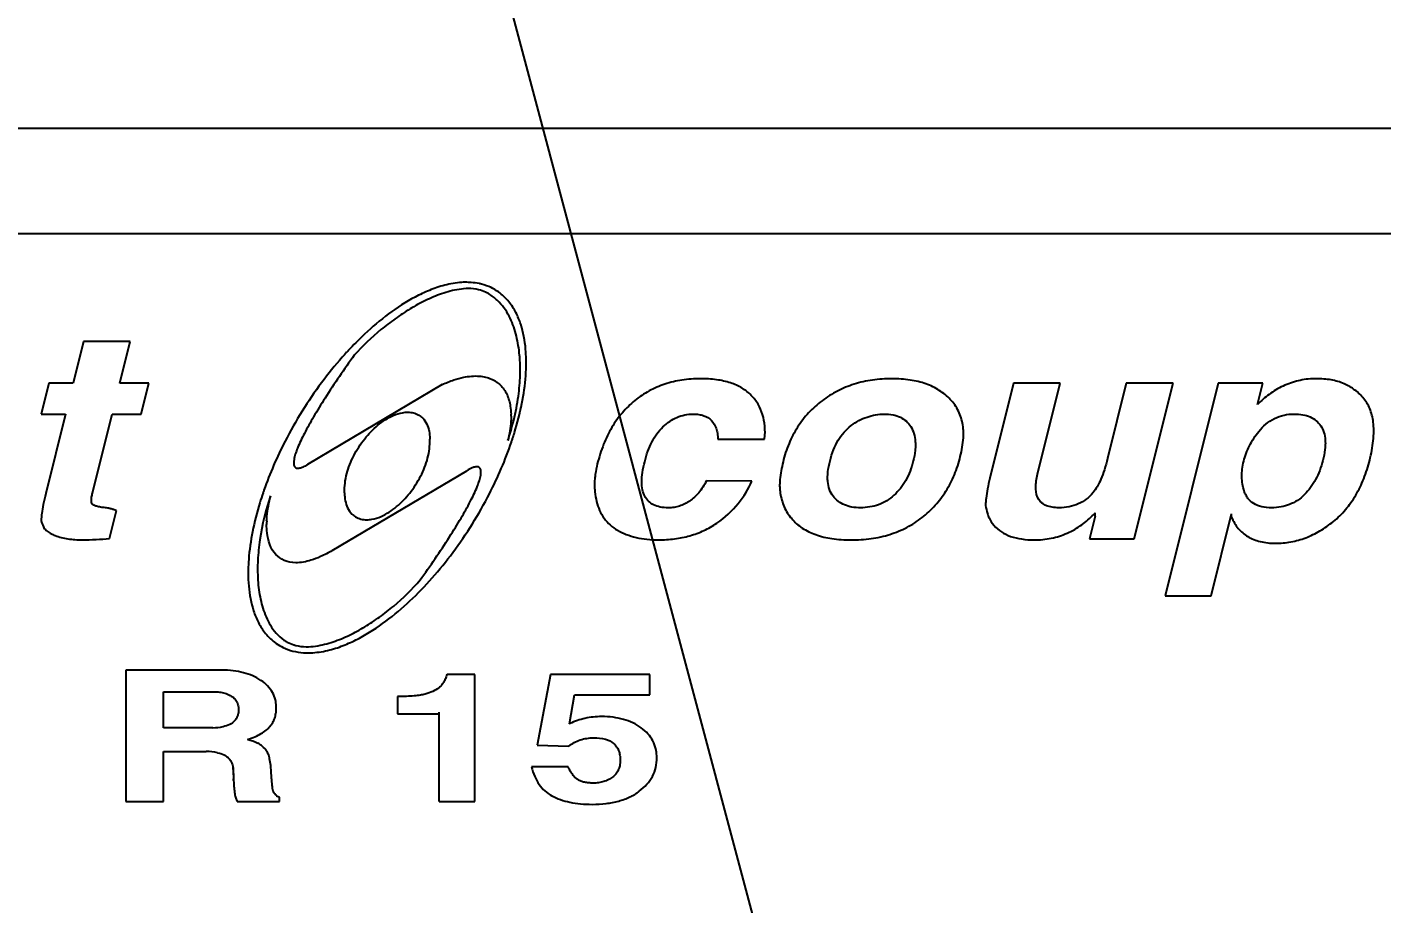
# Model space of a CAD drawing. Extents: x 230 to 4050, y 0 to 2754.
# Drawn here: x 735.4 to 837.5, y 2334.8 to 2400.8 of the extents above; entities that cross this region are included whole.
import ezdxf

# ---------------------------------------------------------------- set-up
doc = ezdxf.new("R2010")
doc.units = 0
doc.header["$PDMODE"] = 3
doc.layers.get('0').update_dxf_attribs({"linetype": 'CONTINUOUS'})
doc.layers.get('DEFPOINTS').update_dxf_attribs({"linetype": 'CONTINUOUS'})
doc.layers.add('SUNPOU', color=7, linetype='CONTINUOUS')
doc.styles.get("Standard").update_dxf_attribs({"font": 'SIMPLEX.shx', "bigfont": 'extfont.shx'})
doc.dimstyles.get("Standard").update_dxf_attribs({"dimscale": 10, "dimtxt": 2, "dimasz": 3, "dimexe": 1, "dimexo": 1, "dimgap": 0.6, "dimtad": 3, "dimdec": 0, "dimzin": 0, "dimdsep": 46, "dimtxsty": 'STANDARD', "dimblk1": 'OPEN', "dimblk2": 'OPEN', "dimsah": 1, "dimcen": 1.5, "dimadec": 0, "dimazin": 0, "dimtfac": 1, "dimtdec": 0, "dimtmove": 0, "dimatfit": 0, "dimldrblk": 'DOTSMALL', "dimfxl": 1, "dimtvp": 1, "dimtolj": 1, "dimtzin": 0, "dimarcsym": 0})

# ---------------------------------------------------------------- blocks, each defined once
blk = doc.blocks.new('_OPEN')
at = {"color": 0, "linetype": 'ByBlock'}
for p, q in [((-1, 0.1667), (0, 0)), ((0, 0), (-1, -0.1667)), ((0, 0), (-1, 0))]:
    blk.add_line(p, q, dxfattribs=at)
blk = doc.blocks.new('*D4')
at = {"layer": 'DEFPOINTS', "color": 0}
for p in [(801.72, 2491.51), (1088.83, 2491.51), (822.38, 1865.24)]:
    blk.add_point(p, dxfattribs=at)
at = {"layer": 'SUNPOU', "color": 0, "lineweight": -2}
for p, q in [((811.72, 2491.51), (1098.83, 2491.51)), ((1088.83, 1895.24), (1088.83, 2461.51)), ((832.38, 1865.24), (1098.83, 1865.24))]:
    blk.add_line(p, q, dxfattribs=at)
at = {"layer": 'SUNPOU', "color": 0, "lineweight": -2, "xscale": 30, "yscale": 30, "zscale": 30}
for p, rotation in [((1088.83, 2491.51), 90), ((1088.83, 1865.24), 270)]:
    blk.add_blockref('_OPEN', p, dxfattribs=dict(at, rotation=rotation))
at = {"layer": 'SUNPOU', "color": 0, "insert": (1072.83, 2178.38), "char_height": 20, "attachment_point": 5, "rotation": 90}
blk.add_mtext('\\A1;625\\P', dxfattribs=at)
blk = doc.blocks.new('_DotSmall')
at = {"color": 0, "linetype": 'ByBlock', "const_width": 0.5}
blk.add_lwpolyline([(-0.0625, 0, 1), (0.0625, 0, 1)], format="xyb", close=True, dxfattribs=at)
blk = doc.blocks.new('*D14')
at = {"layer": 'DEFPOINTS', "color": 0}
for p in [(872.8, 2491.51), (762.81, 1845.58), (1138.83, 1845.58)]:
    blk.add_point(p, dxfattribs=at)
at = {"layer": 'SUNPOU', "color": 0, "lineweight": -2}
for p, q in [((882.8, 2491.51), (1148.83, 2491.51)), ((1138.83, 2461.51), (1138.83, 1875.58)), ((772.81, 1845.58), (1148.83, 1845.58))]:
    blk.add_line(p, q, dxfattribs=at)
at = {"layer": 'SUNPOU', "color": 0, "lineweight": -2, "xscale": 30, "yscale": 30, "zscale": 30}
for p, rotation in [((1138.83, 2491.51), 90), ((1138.83, 1845.58), 270)]:
    blk.add_blockref('_OPEN', p, dxfattribs=dict(at, rotation=rotation))
at = {"layer": 'SUNPOU', "color": 0, "insert": (1122.83, 2168.55), "char_height": 20, "attachment_point": 5, "rotation": 90}
blk.add_mtext('\\A1;650', dxfattribs=at)

msp = doc.modelspace()

# ---------------------------------------------------------------- linework, layer by layer
at = {"color": 2, "linetype": 'Continuous'}
for p, q in [((919.89, 2393.19), (605.73, 2393.19)), ((621.5, 2385.28), (904.12, 2385.28)), ((742.82, 2352.4), (742.82, 2342.5)), ((750.06, 2352.4), (742.82, 2352.4)), ((769.14, 2352.07), (767.04, 2352.07)), ((769.14, 2342.5), (769.14, 2352.07)), ((774.83, 2352.07), (773.83, 2346.74)), ((782.32, 2352.07), (774.83, 2352.07)), ((782.32, 2350.53), (782.32, 2352.07)), ((745.67, 2348.05), (745.67, 2350.77)), ((745.67, 2350.77), (749.6, 2350.77)), ((763.31, 2350.42), (763.31, 2349.1)), ((776.27, 2348.36), (776.65, 2350.53)), ((776.65, 2350.53), (782.32, 2350.53)), ((763.31, 2349.1), (766.45, 2349.1)), ((766.45, 2342.5), (766.45, 2349.24)), ((749.39, 2348.05), (745.67, 2348.05)), ((745.67, 2342.5), (745.67, 2346.28)), ((745.67, 2346.28), (748.88, 2346.28)), ((773.83, 2346.74), (776.22, 2346.67)), ((750.91, 2345.06), (750.95, 2344.22)), ((750.91, 2344.92), (750.91, 2345.06)), ((750.91, 2344.92), (750.95, 2344.08)), ((776.16, 2345.11), (773.41, 2345.11)), ((750.95, 2344.08), (750.95, 2344.22)), ((742.82, 2342.5), (745.67, 2342.5)), ((751.22, 2342.5), (754.42, 2342.5)), ((754.42, 2342.5), (754.42, 2342.83)), ((766.45, 2342.5), (769.14, 2342.5))]:
    msp.add_line(p, q, dxfattribs=at)
at = {"color": 2}
for p, q in [((739.64, 2377.15), (738.86, 2374.01)), ((743.16, 2377.15), (739.64, 2377.15)), ((742.38, 2374.01), (743.16, 2377.15)), ((737.02, 2374.01), (736.44, 2371.68)), ((738.86, 2374.01), (737.02, 2374.01)), ((744.57, 2374.01), (742.38, 2374.01)), ((743.99, 2371.68), (744.57, 2374.01)), ((766.67, 2373.91), (756.53, 2367.89)), ((809.75, 2374.01), (807.97, 2366.87)), ((813.27, 2374.01), (809.75, 2374.01)), ((811.56, 2367.15), (813.27, 2374.01)), ((818.24, 2374.01), (816.83, 2368.33)), ((821.77, 2374.01), (818.24, 2374.01)), ((818.85, 2362.3), (821.77, 2374.01)), ((825.17, 2374.01), (821.17, 2358)), ((828.53, 2374.01), (825.17, 2374.01)), ((828.13, 2372.41), (828.53, 2374.01)), ((736.44, 2371.68), (738.28, 2371.68)), ((738.28, 2371.68), (736.79, 2365.7)), ((740.31, 2365.72), (741.8, 2371.68)), ((741.8, 2371.68), (743.99, 2371.68)), ((787.46, 2369.8), (790.98, 2369.8)), ((790.98, 2369.8), (791.01, 2370.34)), ((758.39, 2361.41), (768.53, 2367.42)), ((790.02, 2366.64), (786.6, 2366.65)), ((741.59, 2362.31), (742.12, 2364.42)), ((815.9, 2364), (815.47, 2362.3)), ((815.9, 2364), (815.9, 2364.24)), ((824.64, 2358), (826.18, 2364.18)), ((826.18, 2363.93), (826.18, 2364.18)), ((815.47, 2362.3), (818.85, 2362.3)), ((821.17, 2358), (824.64, 2358))]:
    msp.add_line(p, q, dxfattribs=at)
for centre, radius, start, end in [((768.57, 2377.31), 4.29, 77.6928, 78.1466), ((768.59, 2377.4), 4.21, 75.5734, 77.6986), ((778.95, 2358.48), 26.43, 136.5537, 136.9327), ((779.23, 2358.21), 26.81, 136.9332, 137.4835), ((760.94, 2375.58), 12.07, 0.6184, 1.144), ((760.68, 2375.58), 12.33, 359.9998, 0.6181), ((833.64, 2366.98), 7.74, 134.2768, 135.4481), ((766.43, 2371.52), 5.44, 359.9994, 1.5685), ((753.81, 2375.72), 18.8, 342.0541, 346.1515), ((785.63, 2370.34), 5.38, 359.9943, 2.5997), ((831.29, 2370.41), 5.61, 0.001, 4.3148), ((753.22, 2375.91), 19.43, 341.3801, 342.0729), ((747.42, 2377.89), 25.85, 341.2111, 341.3393), ((747.6, 2377.83), 25.66, 341.3388, 341.8622), ((800.69, 2370.07), 5.29, 359.9409, 2.5884), ((782.71, 2366.36), 4.56, 173.8782, 184.1844), ((777.81, 2357.36), 26.03, 160.7093, 161.2106), ((812.32, 2364.76), 4.68, 175.701, 176.5884), ((739.31, 2363.69), 2.86, 178.0111, 180.4291), ((759.66, 2363.36), 6.22, 177.7033, 179.9502), ((810.69, 2369.08), 7.11, 315.8464, 317.1335), ((739.2, 2390.85), 28.64, 270.7252, 274.7958), ((764.8, 2359.74), 12.75, 178.8961, 179.9969), ((756.33, 2356.97), 2.79, 241.5284, 252.7388), ((756.33, 2356.95), 2.77, 252.7371, 255.565)]:
    msp.add_arc(centre, radius, start, end, dxfattribs=at)
at = {"color": 2, "linetype": 'Continuous'}
for centre, radius, start, end in [((751.73, 2349.57), 2.44, 359.3143, 2.5755), ((749.34, 2351.76), 3.7, 270.6668, 282.7107), ((778.8, 2343.03), 5.89, 114.9215, 115.4176), ((750.27, 2341.18), 6.23, 66.309, 73.8914), ((748.77, 2341.66), 4.62, 77.8211, 88.6303), ((780.1, 2345.84), 2.76, 359.403, 2.2908), ((754.64, 2343.56), 0.765, 234.3575, 252.8352)]:
    msp.add_arc(centre, radius, start, end, dxfattribs=at)
at = {"color": 2}
for points, knots in [([(768.65, 2381.61), (768.48, 2381.62), (767.88, 2381.61), (766.88, 2381.43), (765.71, 2381.03), (764.27, 2380.35), (762.6, 2379.27), (761.02, 2377.92), (760.11, 2377.01), (759.76, 2376.65)], [0, 0, 0, 0, 0.512967, 1.80622, 3.027423, 4.219596, 6.579656, 8.955342, 10.445142, 10.445142, 10.445142, 10.445142]), ([(769.42, 2381.05), (769.17, 2381.12), (768.67, 2381.16), (767.73, 2381.08), (766.63, 2380.78), (765.4, 2380.26), (764.24, 2379.62), (763.12, 2378.88), (761.67, 2377.77), (760.67, 2376.81), (760.05, 2376.12)], [0, 0, 0, 0, 0.78194, 1.4904, 2.839441, 4.16387, 5.488052, 6.822328, 8.173635, 10.955804, 10.955804, 10.955804, 10.955804]), ([(769.46, 2381.52), (769.26, 2381.56), (768.99, 2381.59), (768.72, 2381.61), (768.65, 2381.61)], [0, 0, 0, 0, 0.611837, 0.8080402, 0.8080402, 0.8080402, 0.8080402]), ([(772.56, 2375.03), (772.56, 2375.4), (772.52, 2376.25), (772.31, 2377.56), (771.93, 2378.71), (771.45, 2379.55), (770.98, 2380.15), (770.46, 2380.59), (769.93, 2380.89), (769.6, 2381), (769.42, 2381.05)], [0, 0, 0, 0, 1.103227, 2.555833, 3.979689, 4.699622, 5.446444, 6.262798, 6.727739, 7.279892, 7.279892, 7.279892, 7.279892]), ([(773.01, 2375.82), (773, 2376.07), (772.96, 2376.96), (772.74, 2378.16), (772.26, 2379.35), (771.71, 2380.2), (771.05, 2380.83), (770.33, 2381.25), (769.89, 2381.41), (769.64, 2381.47)], [0, 0, 0, 0, 0.754164, 2.66733, 3.619185, 4.601017, 5.682302, 6.314973, 7.08303, 7.08303, 7.08303, 7.08303]), ([(759.47, 2376.34), (759.36, 2376.21), (758.7, 2375.48), (756.98, 2373.36), (755.62, 2371.18), (754.83, 2369.64)], [0, 0, 0, 0, 0.495573, 2.970745, 8.163911, 8.163911, 8.163911, 8.163911]), ([(760.05, 2376.12), (759.29, 2375.06), (758.23, 2373.53), (757.01, 2371.55), (756.31, 2370.3), (755.85, 2369.35), (755.6, 2368.69), (755.51, 2368.31), (755.48, 2368.09), (755.48, 2368.01)], [0, 0, 0, 0, 3.92305, 5.570207, 7.007139, 8.21161, 8.713346, 9.136574, 9.375529, 9.375529, 9.375529, 9.375529]), ([(771.98, 2369.84), (772.03, 2369.99), (772.31, 2370.86), (772.71, 2372.43), (772.97, 2374.2), (773.01, 2375.24), (773.01, 2375.58)], [0, 0, 0, 0, 0.480759, 2.731239, 4.845311, 5.846499, 5.846499, 5.846499, 5.846499]), ([(766.67, 2373.91), (766.96, 2374.04), (767.49, 2374.26), (768.43, 2374.51), (769.4, 2374.61), (770.37, 2374.39), (771.11, 2373.9), (771.6, 2373.17), (771.82, 2372.39), (771.86, 2371.87), (771.87, 2371.67)], [0, 0, 0, 0, 0.951103, 1.716883, 2.90807, 3.838831, 4.659538, 5.489049, 6.429814, 7.052841, 7.052841, 7.052841, 7.052841]), ([(772.07, 2371.22), (772.22, 2371.82), (772.43, 2372.95), (772.55, 2374.23), (772.56, 2374.89), (772.56, 2375.03)], [0, 0, 0, 0, 1.864564, 3.443321, 3.848063, 3.848063, 3.848063, 3.848063]), ([(786.14, 2374.35), (785.68, 2374.35), (784.77, 2374.29), (783.46, 2373.98), (782.26, 2373.46), (781.54, 2372.98), (781.2, 2372.71)], [0, 0, 0, 0, 1.394473, 2.719497, 4.01048, 5.305224, 5.305224, 5.305224, 5.305224]), ([(789.97, 2373.1), (789.77, 2373.31), (789.28, 2373.69), (788.38, 2374.08), (787.32, 2374.31), (786.55, 2374.35), (786.14, 2374.35)], [0, 0, 0, 0, 0.879879, 1.831901, 2.90333, 4.128678, 4.128678, 4.128678, 4.128678]), ([(800.58, 2374.35), (800.09, 2374.35), (799.12, 2374.29), (797.73, 2373.98), (796.45, 2373.45), (795.67, 2372.97), (795.31, 2372.69)], [0, 0, 0, 0, 1.482573, 2.888206, 4.254522, 5.621946, 5.621946, 5.621946, 5.621946]), ([(804.98, 2372.79), (804.74, 2373.05), (804.16, 2373.52), (803.12, 2374.01), (801.91, 2374.3), (801.04, 2374.35), (800.58, 2374.35)], [0, 0, 0, 0, 1.079832, 2.202302, 3.426235, 4.79836, 4.79836, 4.79836, 4.79836]), ([(832.58, 2374.35), (832.17, 2374.36), (831.36, 2374.27), (830.18, 2373.9), (829.13, 2373.3), (828.52, 2372.79), (828.24, 2372.52)], [0, 0, 0, 0, 1.23313, 2.440488, 3.675903, 4.831403, 4.831403, 4.831403, 4.831403]), ([(836.16, 2372.84), (835.96, 2373.09), (835.5, 2373.53), (834.66, 2374.02), (833.66, 2374.3), (832.95, 2374.35), (832.58, 2374.35)], [0, 0, 0, 0, 0.945991, 1.89448, 2.901597, 4.015868, 4.015868, 4.015868, 4.015868]), ([(781.2, 2372.71), (780.86, 2372.43), (780.22, 2371.81), (779.42, 2370.69), (778.8, 2369.39), (778.5, 2368.44), (778.37, 2367.94)], [0, 0, 0, 0, 1.318018, 2.670161, 4.098726, 5.639215, 5.639215, 5.639215, 5.639215]), ([(791, 2370.58), (791, 2370.65), (790.98, 2371.01), (790.86, 2371.65), (790.52, 2372.45), (790.17, 2372.9), (789.97, 2373.1)], [0, 0, 0, 0, 0.199557, 1.090795, 1.935354, 2.781227, 2.781227, 2.781227, 2.781227]), ([(795.31, 2372.69), (794.94, 2372.42), (794.27, 2371.81), (793.42, 2370.72), (792.78, 2369.46), (792.48, 2368.56), (792.37, 2368.08)], [0, 0, 0, 0, 1.366925, 2.721956, 4.110517, 5.574206, 5.574206, 5.574206, 5.574206]), ([(805.98, 2370.31), (805.97, 2370.49), (805.91, 2371.05), (805.7, 2371.76), (805.33, 2372.38), (805.11, 2372.66), (804.98, 2372.79)], [0, 0, 0, 0, 0.562792, 1.66013, 2.190922, 2.725605, 2.725605, 2.725605, 2.725605]), ([(836.88, 2370.83), (836.88, 2370.86), (836.85, 2371.26), (836.7, 2371.97), (836.37, 2372.59), (836.16, 2372.84)], [0, 0, 0, 0, 0.105354, 1.185934, 2.165898, 2.165898, 2.165898, 2.165898]), ([(760.01, 2368.55), (760.24, 2369), (760.78, 2369.83), (761.62, 2370.71), (762.37, 2371.26), (762.99, 2371.6), (763.57, 2371.79), (764.09, 2371.85), (764.38, 2371.81), (764.52, 2371.78)], [0, 0, 0, 0, 1.514181, 2.933959, 3.628137, 4.324258, 5.046194, 5.438986, 5.892993, 5.892993, 5.892993, 5.892993]), ([(764.52, 2371.78), (764.66, 2371.74), (764.9, 2371.64), (765.26, 2371.37), (765.54, 2370.95), (765.71, 2370.4), (765.74, 2370.01), (765.74, 2369.81), (765.74, 2369.8)], [0, 0, 0, 0, 0.426962, 0.763489, 1.345852, 1.903553, 2.475326, 2.508306, 2.508306, 2.508306, 2.508306]), ([(771.87, 2371.52), (771.87, 2371.39), (771.85, 2370.78), (771.74, 2370.18), (771.63, 2369.7)], [0, 0, 0, 0, 0.372046, 1.83239, 1.83239, 1.83239, 1.83239]), ([(783.32, 2370.72), (783.47, 2370.87), (783.81, 2371.15), (784.36, 2371.46), (784.96, 2371.65), (785.38, 2371.69), (785.59, 2371.69)], [0, 0, 0, 0, 0.661829, 1.288895, 1.904831, 2.535059, 2.535059, 2.535059, 2.535059]), ([(785.59, 2371.69), (785.73, 2371.69), (786.01, 2371.67), (786.49, 2371.56), (787.02, 2371.26), (787.32, 2370.72), (787.43, 2370.23), (787.46, 2369.95), (787.46, 2369.8)], [0, 0, 0, 0, 0.430178, 0.813569, 1.49156, 2.17944, 2.573138, 3.015337, 3.015337, 3.015337, 3.015337]), ([(797.51, 2370.82), (797.69, 2370.96), (798.07, 2371.21), (798.69, 2371.48), (799.34, 2371.65), (799.78, 2371.69), (800, 2371.69)], [0, 0, 0, 0, 0.696577, 1.366125, 2.024695, 2.689471, 2.689471, 2.689471, 2.689471]), ([(800, 2371.69), (800.22, 2371.69), (800.64, 2371.66), (801.21, 2371.48), (801.68, 2371.17), (801.92, 2370.89), (802.01, 2370.74)], [0, 0, 0, 0, 0.662091, 1.244675, 1.782558, 2.319999, 2.319999, 2.319999, 2.319999]), ([(828.23, 2370.38), (828.54, 2370.78), (829.35, 2371.48), (830.4, 2371.69), (830.91, 2371.69)], [0, 0, 0, 0, 1.535405, 3.068913, 3.068913, 3.068913, 3.068913]), ([(830.91, 2371.69), (831.13, 2371.69), (831.54, 2371.66), (832.1, 2371.5), (832.57, 2371.21), (832.81, 2370.95), (832.9, 2370.8)], [0, 0, 0, 0, 0.653744, 1.228081, 1.75459, 2.273654, 2.273654, 2.273654, 2.273654]), ([(781.94, 2368.1), (782, 2368.37), (782.16, 2368.87), (782.46, 2369.58), (782.84, 2370.2), (783.15, 2370.56), (783.32, 2370.72)], [0, 0, 0, 0, 0.817635, 1.578815, 2.297249, 2.989901, 2.989901, 2.989901, 2.989901]), ([(795.91, 2368.17), (795.98, 2368.45), (796.15, 2368.98), (796.5, 2369.71), (796.95, 2370.33), (797.31, 2370.67), (797.51, 2370.82)], [0, 0, 0, 0, 0.867922, 1.6668, 2.418023, 3.147606, 3.147606, 3.147606, 3.147606]), ([(802.01, 2370.74), (802.11, 2370.58), (802.26, 2370.21), (802.34, 2369.74), (802.35, 2369.45), (802.35, 2369.37)], [0, 0, 0, 0, 0.564887, 1.176726, 1.428735, 1.428735, 1.428735, 1.428735]), ([(832.9, 2370.8), (833.01, 2370.65), (833.17, 2370.3), (833.24, 2369.84), (833.25, 2369.57), (833.25, 2369.5)], [0, 0, 0, 0, 0.545851, 1.153909, 1.367954, 1.367954, 1.367954, 1.367954]), ([(765.05, 2367.01), (765.27, 2367.44), (765.65, 2368.34), (765.75, 2369.31), (765.74, 2369.8)], [0, 0, 0, 0, 1.446914, 2.898335, 2.898335, 2.898335, 2.898335]), ([(805.73, 2368.49), (805.85, 2368.95), (805.94, 2369.48), (805.97, 2370.01), (805.98, 2370.07)], [0, 0, 0, 0, 1.417291, 1.594884, 1.594884, 1.594884, 1.594884]), ([(827.1, 2368.13), (827.2, 2368.53), (827.5, 2369.33), (827.96, 2370.05), (828.23, 2370.38)], [0, 0, 0, 0, 1.244818, 2.535063, 2.535063, 2.535063, 2.535063]), ([(833.25, 2369.5), (833.25, 2369.33), (833.22, 2368.9), (833.13, 2368.47), (833.07, 2368.2)], [0, 0, 0, 0, 0.49006, 1.310117, 1.310117, 1.310117, 1.310117]), ([(836.6, 2368.22), (836.71, 2368.7), (836.86, 2369.43), (836.9, 2370.16), (836.9, 2370.41)], [0, 0, 0, 0, 1.476748, 2.206099, 2.206099, 2.206099, 2.206099]), ([(759.31, 2365.76), (759.31, 2366.24), (759.41, 2367.22), (759.79, 2368.12), (760.01, 2368.55)], [0, 0, 0, 0, 1.45188, 2.898794, 2.898794, 2.898794, 2.898794]), ([(802.35, 2369.37), (802.35, 2369.22), (802.33, 2368.82), (802.25, 2368.41), (802.19, 2368.16)], [0, 0, 0, 0, 0.436773, 1.223061, 1.223061, 1.223061, 1.223061]), ([(802.85, 2363.9), (803.21, 2364.17), (803.87, 2364.79), (804.69, 2365.88), (805.33, 2367.12), (805.62, 2368.02), (805.73, 2368.49)], [0, 0, 0, 0, 1.353575, 2.697291, 4.073438, 5.52192, 5.52192, 5.52192, 5.52192]), ([(755.48, 2368.01), (755.48, 2367.98), (755.48, 2367.86), (755.54, 2367.7), (755.71, 2367.61), (755.9, 2367.61), (756.1, 2367.67), (756.24, 2367.73), (756.3, 2367.76)], [0, 0, 0, 0, 0.096695, 0.347886, 0.474048, 0.645126, 0.911392, 1.10225, 1.10225, 1.10225, 1.10225]), ([(769.6, 2367.31), (769.6, 2367.35), (769.59, 2367.46), (769.54, 2367.63), (769.36, 2367.72), (769.17, 2367.71), (768.88, 2367.62), (768.66, 2367.5), (768.53, 2367.42)], [0, 0, 0, 0, 0.104346, 0.353743, 0.481337, 0.656028, 0.92733, 1.391939, 1.391939, 1.391939, 1.391939]), ([(778.37, 2367.94), (778.31, 2367.68), (778.24, 2367.31), (778.19, 2366.94), (778.18, 2366.84)], [0, 0, 0, 0, 0.821189, 1.114261, 1.114261, 1.114261, 1.114261]), ([(781.72, 2366.6), (781.72, 2366.83), (781.77, 2367.34), (781.87, 2367.84), (781.94, 2368.1)], [0, 0, 0, 0, 0.695436, 1.526466, 1.526466, 1.526466, 1.526466]), ([(795.73, 2366.89), (795.73, 2367.04), (795.76, 2367.47), (795.84, 2367.89), (795.91, 2368.17)], [0, 0, 0, 0, 0.441002, 1.294308, 1.294308, 1.294308, 1.294308]), ([(802.19, 2368.16), (802.12, 2367.89), (801.97, 2367.39), (801.64, 2366.69), (801.23, 2366.08), (800.91, 2365.73), (800.73, 2365.57)], [0, 0, 0, 0, 0.817649, 1.581336, 2.307786, 3.016069, 3.016069, 3.016069, 3.016069]), ([(816.83, 2368.33), (816.76, 2368.05), (816.62, 2367.53), (816.36, 2366.82), (816.08, 2366.24), (815.86, 2365.91), (815.75, 2365.78)], [0, 0, 0, 0, 0.871995, 1.623502, 2.261661, 2.797507, 2.797507, 2.797507, 2.797507]), ([(826.96, 2367.02), (826.96, 2367.19), (826.98, 2367.56), (827.05, 2367.93), (827.1, 2368.13)], [0, 0, 0, 0, 0.511887, 1.120633, 1.120633, 1.120633, 1.120633]), ([(833.07, 2368.2), (833, 2367.94), (832.85, 2367.45), (832.54, 2366.76), (832.15, 2366.15), (831.84, 2365.79), (831.68, 2365.62)], [0, 0, 0, 0, 0.797779, 1.550067, 2.269039, 2.967771, 2.967771, 2.967771, 2.967771]), ([(833.86, 2363.6), (834.2, 2363.87), (834.81, 2364.48), (835.58, 2365.57), (836.19, 2366.83), (836.48, 2367.74), (836.6, 2368.22)], [0, 0, 0, 0, 1.282282, 2.594438, 3.975902, 5.461332, 5.461332, 5.461332, 5.461332]), ([(760.53, 2363.78), (760.68, 2363.74), (760.97, 2363.71), (761.49, 2363.77), (762.07, 2363.95), (762.69, 2364.29), (763.44, 2364.85), (764.28, 2365.73), (764.82, 2366.56), (765.05, 2367.01)], [0, 0, 0, 0, 0.454006, 0.846799, 1.568735, 2.264856, 2.959034, 4.378812, 5.892993, 5.892993, 5.892993, 5.892993]), ([(765.01, 2359.19), (765.77, 2360.25), (766.83, 2361.79), (768.07, 2363.78), (768.77, 2365.03), (769.23, 2365.98), (769.48, 2366.65), (769.57, 2367.02), (769.6, 2367.23), (769.6, 2367.31)], [0, 0, 0, 0, 3.933142, 5.587857, 7.031169, 8.23922, 8.741185, 9.163343, 9.392459, 9.392459, 9.392459, 9.392459]), ([(783.72, 2364.63), (783.52, 2364.63), (783.14, 2364.66), (782.62, 2364.82), (782.21, 2365.1), (781.92, 2365.5), (781.75, 2366.01), (781.72, 2366.39), (781.72, 2366.59), (781.72, 2366.6)], [0, 0, 0, 0, 0.611958, 1.136293, 1.609314, 2.079282, 2.59523, 3.194948, 3.207476, 3.207476, 3.207476, 3.207476]), ([(786.6, 2366.65), (786.43, 2366.33), (786.07, 2365.77), (785.38, 2365.11), (784.71, 2364.78), (784.15, 2364.65), (783.87, 2364.63), (783.72, 2364.63)], [0, 0, 0, 0, 1.063152, 1.986267, 2.83647, 3.261356, 3.699268, 3.699268, 3.699268, 3.699268]), ([(787.38, 2363.47), (787.98, 2363.88), (789.03, 2364.83), (789.75, 2366.04), (790.02, 2366.64)], [0, 0, 0, 0, 2.200362, 4.164688, 4.164688, 4.164688, 4.164688]), ([(792.14, 2366.75), (792.14, 2366.73), (792.12, 2366.56), (792.11, 2366.38), (792.11, 2366.22)], [0, 0, 0, 0, 0.0424682, 0.5247537, 0.5247537, 0.5247537, 0.5247537]), ([(796.14, 2365.5), (796.03, 2365.65), (795.84, 2366.01), (795.74, 2366.49), (795.73, 2366.8), (795.73, 2366.89)], [0, 0, 0, 0, 0.565721, 1.187921, 1.470904, 1.470904, 1.470904, 1.470904]), ([(807.97, 2366.87), (807.9, 2366.6), (807.78, 2366.1), (807.69, 2365.51), (807.65, 2365.19), (807.65, 2365.11)], [0, 0, 0, 0, 0.84094, 1.54777, 1.796381, 1.796381, 1.796381, 1.796381]), ([(827.13, 2365.89), (827.08, 2366.06), (826.99, 2366.41), (826.96, 2366.8), (826.96, 2367), (826.96, 2367.02)], [0, 0, 0, 0, 0.534678, 1.081204, 1.14112, 1.14112, 1.14112, 1.14112]), ([(736.79, 2365.7), (736.72, 2365.42), (736.6, 2364.93), (736.49, 2364.29), (736.46, 2363.93), (736.45, 2363.79)], [0, 0, 0, 0, 0.846012, 1.535525, 1.938727, 1.938727, 1.938727, 1.938727]), ([(740.23, 2365.19), (740.23, 2365.2), (740.23, 2365.28), (740.25, 2365.46), (740.29, 2365.63), (740.31, 2365.72)], [0, 0, 0, 0, 0.0200919, 0.2480856, 0.536199, 0.536199, 0.536199, 0.536199]), ([(753.17, 2365.75), (753.08, 2365.5), (752.77, 2364.55), (752.35, 2362.88), (752.1, 2361.19), (752.06, 2360.23), (752.05, 2359.98)], [0, 0, 0, 0, 0.772984, 3.023464, 5.137536, 5.893809, 5.893809, 5.893809, 5.893809]), ([(753.74, 2365.53), (753.37, 2364.46), (752.97, 2362.84), (752.78, 2360.96), (752.76, 2360.21), (752.76, 2359.99)], [0, 0, 0, 0, 3.39943, 4.965156, 5.6488, 5.6488, 5.6488, 5.6488]), ([(753.44, 2363.61), (753.45, 2363.73), (753.49, 2364.38), (753.61, 2365.02), (753.74, 2365.53)], [0, 0, 0, 0, 0.366133, 1.947827, 1.947827, 1.947827, 1.947827]), ([(755.42, 2353.84), (755.68, 2353.77), (756.18, 2353.7), (757.11, 2353.7), (758.18, 2353.88), (759.35, 2354.28), (760.79, 2354.96), (762.46, 2356.05), (764.28, 2357.59), (765.96, 2359.34), (768.08, 2361.95), (769.44, 2364.14), (770.23, 2365.68)], [0, 0, 0, 0, 0.80125, 1.510094, 2.803347, 4.02455, 5.216723, 7.576783, 9.952469, 12.369537, 14.844709, 20.037876, 20.037876, 20.037876, 20.037876]), ([(759.31, 2365.76), (759.31, 2365.75), (759.32, 2365.55), (759.35, 2365.16), (759.52, 2364.61), (759.8, 2364.19), (760.16, 2363.91), (760.4, 2363.82), (760.53, 2363.78)], [0, 0, 0, 0, 0.032519, 0.604291, 1.161993, 1.744355, 2.080883, 2.507845, 2.507845, 2.507845, 2.507845]), ([(778.17, 2366.03), (778.17, 2365.96), (778.2, 2365.65), (778.26, 2365.34), (778.32, 2365.1)], [0, 0, 0, 0, 0.1901737, 0.9349849, 0.9349849, 0.9349849, 0.9349849]), ([(792.12, 2366.23), (792.13, 2366.06), (792.17, 2365.54), (792.41, 2364.68), (792.79, 2364.07), (793.02, 2363.81)], [0, 0, 0, 0, 0.493126, 1.581319, 2.627977, 2.627977, 2.627977, 2.627977]), ([(798.21, 2364.63), (797.99, 2364.63), (797.58, 2364.66), (797.01, 2364.82), (796.52, 2365.1), (796.25, 2365.36), (796.14, 2365.5)], [0, 0, 0, 0, 0.644623, 1.226364, 1.77245, 2.317523, 2.317523, 2.317523, 2.317523]), ([(800.73, 2365.57), (800.56, 2365.41), (800.2, 2365.14), (799.58, 2364.84), (798.91, 2364.67), (798.44, 2364.63), (798.21, 2364.63)], [0, 0, 0, 0, 0.688397, 1.359461, 2.039752, 2.753898, 2.753898, 2.753898, 2.753898]), ([(813.17, 2364.63), (813, 2364.63), (812.68, 2364.65), (812.24, 2364.76), (811.88, 2364.96), (811.53, 2365.36), (811.43, 2365.81), (811.42, 2366.12), (811.42, 2366.16)], [0, 0, 0, 0, 0.519475, 0.962528, 1.35216, 1.72128, 2.538086, 2.654094, 2.654094, 2.654094, 2.654094]), ([(815.75, 2365.78), (815.59, 2365.59), (815.25, 2365.26), (814.63, 2364.89), (813.92, 2364.67), (813.43, 2364.63), (813.17, 2364.63)], [0, 0, 0, 0, 0.724236, 1.425794, 2.142416, 2.909533, 2.909533, 2.909533, 2.909533]), ([(829.2, 2364.63), (828.95, 2364.63), (828.48, 2364.67), (827.85, 2364.9), (827.46, 2365.25), (827.25, 2365.6), (827.17, 2365.79), (827.13, 2365.89)], [0, 0, 0, 0, 0.749315, 1.38613, 1.976283, 2.280728, 2.6037, 2.6037, 2.6037, 2.6037]), ([(831.68, 2365.62), (831.52, 2365.46), (831.17, 2365.17), (830.56, 2364.85), (829.9, 2364.67), (829.44, 2364.63), (829.2, 2364.63)], [0, 0, 0, 0, 0.683123, 1.349317, 2.026117, 2.738913, 2.738913, 2.738913, 2.738913]), ([(740.3, 2364.91), (740.27, 2364.95), (740.24, 2365.04), (740.23, 2365.14), (740.23, 2365.19)], [0, 0, 0, 0, 0.1326898, 0.2871541, 0.2871541, 0.2871541, 0.2871541]), ([(741.3, 2364.63), (741.17, 2364.64), (740.94, 2364.67), (740.64, 2364.73), (740.43, 2364.8), (740.33, 2364.88), (740.3, 2364.91)], [0, 0, 0, 0, 0.390193, 0.692785, 0.911783, 1.057624, 1.057624, 1.057624, 1.057624]), ([(741.58, 2364.58), (741.54, 2364.59), (741.45, 2364.61), (741.35, 2364.62), (741.3, 2364.63)], [0, 0, 0, 0, 0.1187948, 0.2901922, 0.2901922, 0.2901922, 0.2901922]), ([(742.12, 2364.42), (742.05, 2364.44), (741.9, 2364.5), (741.72, 2364.55), (741.61, 2364.57), (741.58, 2364.58)], [0, 0, 0, 0, 0.2264016, 0.4721254, 0.5609315, 0.5609315, 0.5609315, 0.5609315]), ([(778.32, 2365.1), (778.37, 2364.87), (778.52, 2364.43), (778.87, 2363.83), (779.33, 2363.32), (779.7, 2363.05), (779.9, 2362.94)], [0, 0, 0, 0, 0.712924, 1.392327, 2.063986, 2.754811, 2.754811, 2.754811, 2.754811]), ([(807.64, 2364.79), (807.68, 2364.59), (807.73, 2364.27), (807.94, 2363.77), (808.12, 2363.47), (808.27, 2363.31)], [0, 0, 0, 0, 0.606922, 0.965467, 1.633557, 1.633557, 1.633557, 1.633557]), ([(736.45, 2363.67), (736.49, 2363.51), (736.56, 2363.23), (736.82, 2362.91), (737.13, 2362.69), (737.38, 2362.58), (737.51, 2362.53)], [0, 0, 0, 0, 0.501038, 0.838649, 1.21042, 1.63625, 1.63625, 1.63625, 1.63625]), ([(758.39, 2361.41), (758.11, 2361.24), (757.58, 2360.96), (756.67, 2360.61), (755.73, 2360.43), (754.78, 2360.59), (753.81, 2361.27), (753.48, 2362.37), (753.44, 2363.16), (753.44, 2363.36)], [0, 0, 0, 0, 0.986068, 1.761701, 2.92957, 3.811076, 4.589496, 6.362801, 6.975246, 6.975246, 6.975246, 6.975246]), ([(782.98, 2362.21), (783.39, 2362.21), (784.18, 2362.26), (785.34, 2362.49), (786.41, 2362.89), (787.07, 2363.26), (787.38, 2363.47)], [0, 0, 0, 0, 1.220234, 2.383545, 3.513667, 4.637527, 4.637527, 4.637527, 4.637527]), ([(793.02, 2363.81), (793.25, 2363.54), (793.81, 2363.05), (794.86, 2362.55), (796.1, 2362.26), (797, 2362.21), (797.48, 2362.21)], [0, 0, 0, 0, 1.060028, 2.186746, 3.443885, 4.877139, 4.877139, 4.877139, 4.877139]), ([(797.48, 2362.21), (797.99, 2362.21), (798.99, 2362.27), (800.42, 2362.58), (801.72, 2363.12), (802.5, 2363.61), (802.85, 2363.9)], [0, 0, 0, 0, 1.544662, 2.988178, 4.369624, 5.734229, 5.734229, 5.734229, 5.734229]), ([(808.27, 2363.31), (808.43, 2363.12), (808.82, 2362.79), (809.54, 2362.44), (810.38, 2362.25), (810.98, 2362.21), (811.3, 2362.21)], [0, 0, 0, 0, 0.738685, 1.511458, 2.360404, 3.315557, 3.315557, 3.315557, 3.315557]), ([(811.3, 2362.21), (811.73, 2362.21), (812.59, 2362.29), (813.81, 2362.68), (814.89, 2363.3), (815.51, 2363.85), (815.79, 2364.13)], [0, 0, 0, 0, 1.298639, 2.555359, 3.827646, 5.012714, 5.012714, 5.012714, 5.012714]), ([(826.18, 2363.93), (826.24, 2363.78), (826.39, 2363.47), (826.76, 2362.94), (827.39, 2362.4), (828.38, 2362.03), (829.1, 2361.96), (829.48, 2361.96)], [0, 0, 0, 0, 0.515543, 1.004666, 1.952342, 2.954762, 4.103805, 4.103805, 4.103805, 4.103805]), ([(829.48, 2361.96), (829.87, 2361.96), (830.66, 2362.03), (831.79, 2362.34), (832.88, 2362.87), (833.54, 2363.34), (833.86, 2363.6)], [0, 0, 0, 0, 1.178088, 2.339611, 3.524611, 4.770744, 4.770744, 4.770744, 4.770744]), ([(737.51, 2362.53), (737.66, 2362.48), (737.97, 2362.38), (738.47, 2362.28), (739, 2362.22), (739.37, 2362.21), (739.56, 2362.21)], [0, 0, 0, 0, 0.474547, 0.978523, 1.515385, 2.087909, 2.087909, 2.087909, 2.087909]), ([(779.9, 2362.94), (780.11, 2362.82), (780.56, 2362.6), (781.3, 2362.37), (782.12, 2362.24), (782.69, 2362.21), (782.98, 2362.21)], [0, 0, 0, 0, 0.725412, 1.492721, 2.314855, 3.202496, 3.202496, 3.202496, 3.202496]), ([(752.05, 2359.74), (752.05, 2359.4), (752.09, 2358.43), (752.32, 2357.15), (752.8, 2355.96), (753.35, 2355.11), (754.01, 2354.48), (754.73, 2354.06), (755.17, 2353.9), (755.42, 2353.84)], [0, 0, 0, 0, 0.997747, 2.910913, 3.862768, 4.8446, 5.925885, 6.558556, 7.326613, 7.326613, 7.326613, 7.326613]), ([(752.76, 2359.99), (752.76, 2359.71), (752.78, 2358.96), (752.94, 2357.75), (753.28, 2356.61), (753.71, 2355.77), (754.14, 2355.16), (754.6, 2354.75), (754.91, 2354.56), (755, 2354.51)], [0, 0, 0, 0, 0.812465, 2.251149, 3.654519, 4.35934, 5.085924, 5.875356, 6.180275, 6.180275, 6.180275, 6.180275]), ([(755.64, 2354.26), (755.89, 2354.2), (756.4, 2354.14), (757.35, 2354.22), (758.46, 2354.5), (759.69, 2355.02), (760.86, 2355.65), (761.97, 2356.39), (763.41, 2357.51), (764.4, 2358.48), (765.01, 2359.19)], [0, 0, 0, 0, 0.792314, 1.508278, 2.864813, 4.191352, 5.515186, 6.848249, 8.198632, 10.984498, 10.984498, 10.984498, 10.984498])]:
    msp.add_open_spline(points, degree=3, knots=knots, dxfattribs=at)
for points in [[(754.83, 2369.64), (754.22, 2368.45), (753.68, 2367.22), (753.24, 2365.96)], [(770.23, 2365.68), (770.87, 2366.93), (771.44, 2368.23), (771.89, 2369.56)], [(756.3, 2367.76), (756.38, 2367.8), (756.46, 2367.84), (756.53, 2367.89)], [(792.37, 2368.08), (792.26, 2367.64), (792.18, 2367.2), (792.14, 2366.75)], [(811.42, 2366.16), (811.42, 2366.49), (811.48, 2366.82), (811.56, 2367.15)], [(807.64, 2365.04), (807.64, 2364.95), (807.64, 2364.87), (807.64, 2364.79)]]:
    msp.add_open_spline(points, degree=3, dxfattribs=at)
at = {"color": 2, "linetype": 'Continuous'}
for points, knots in [([(753.01, 2351.63), (752.81, 2351.76), (752.39, 2351.99), (751.68, 2352.23), (750.9, 2352.37), (750.35, 2352.4), (750.06, 2352.4)], [0, 0, 0, 0, 0.701742, 1.438082, 2.227711, 3.086398, 3.086398, 3.086398, 3.086398]), ([(767.04, 2352.07), (767, 2351.96), (766.93, 2351.75), (766.78, 2351.48), (766.62, 2351.25), (766.49, 2351.12), (766.42, 2351.07)], [0, 0, 0, 0, 0.345435, 0.653486, 0.931071, 1.187666, 1.187666, 1.187666, 1.187666]), ([(754.17, 2349.68), (754.16, 2349.84), (754.11, 2350.2), (753.9, 2350.73), (753.52, 2351.24), (753.19, 2351.51), (753.01, 2351.63)], [0, 0, 0, 0, 0.488881, 1.086283, 1.695352, 2.354618, 2.354618, 2.354618, 2.354618]), ([(766.42, 2351.07), (766.28, 2350.97), (765.95, 2350.77), (765.59, 2350.64), (765.39, 2350.59)], [0, 0, 0, 0, 0.530816, 1.136594, 1.136594, 1.136594, 1.136594]), ([(749.6, 2350.77), (749.73, 2350.77), (750, 2350.75), (750.41, 2350.64), (750.66, 2350.51), (750.78, 2350.44)], [0, 0, 0, 0, 0.408218, 0.809902, 1.24402, 1.24402, 1.24402, 1.24402]), ([(750.78, 2350.44), (750.89, 2350.37), (751.08, 2350.22), (751.28, 2349.89), (751.32, 2349.63), (751.32, 2349.5)], [0, 0, 0, 0, 0.368625, 0.722701, 1.128112, 1.128112, 1.128112, 1.128112]), ([(765.39, 2350.59), (765.27, 2350.56), (765, 2350.5), (764.53, 2350.45), (763.95, 2350.42), (763.54, 2350.42), (763.31, 2350.42)], [0, 0, 0, 0, 0.374218, 0.846439, 1.419527, 2.095038, 2.095038, 2.095038, 2.095038]), ([(751.32, 2349.5), (751.32, 2349.37), (751.32, 2349.18), (751.24, 2348.85), (751.04, 2348.54), (750.65, 2348.28), (750.33, 2348.18), (750.16, 2348.14)], [0, 0, 0, 0, 0.372477, 0.587506, 0.998299, 1.442934, 1.975314, 1.975314, 1.975314, 1.975314]), ([(753.68, 2348.15), (753.76, 2348.24), (753.91, 2348.44), (754.06, 2348.78), (754.15, 2349.15), (754.17, 2349.41), (754.17, 2349.54)], [0, 0, 0, 0, 0.366283, 0.730671, 1.106015, 1.504107, 1.504107, 1.504107, 1.504107]), ([(752, 2347.17), (752.19, 2347.23), (752.54, 2347.36), (753.01, 2347.6), (753.39, 2347.85), (753.6, 2348.05), (753.68, 2348.15)], [0, 0, 0, 0, 0.595061, 1.116706, 1.571073, 1.96735, 1.96735, 1.96735, 1.96735]), ([(778.69, 2348.9), (778.27, 2348.9), (777.45, 2348.81), (776.67, 2348.55), (776.31, 2348.38)], [0, 0, 0, 0, 1.254856, 2.449132, 2.449132, 2.449132, 2.449132]), ([(781.67, 2348.05), (781.48, 2348.2), (781.05, 2348.45), (780.33, 2348.71), (779.54, 2348.87), (778.98, 2348.9), (778.69, 2348.9)], [0, 0, 0, 0, 0.726862, 1.481244, 2.283746, 3.151303, 3.151303, 3.151303, 3.151303]), ([(782.85, 2345.95), (782.84, 2346.13), (782.79, 2346.51), (782.58, 2347.09), (782.2, 2347.62), (781.86, 2347.92), (781.67, 2348.05)], [0, 0, 0, 0, 0.531577, 1.167284, 1.809742, 2.497085, 2.497085, 2.497085, 2.497085]), ([(776.22, 2346.67), (776.35, 2346.77), (776.62, 2346.96), (777.08, 2347.16), (777.58, 2347.28), (777.93, 2347.3), (778.11, 2347.3)], [0, 0, 0, 0, 0.490468, 0.982064, 1.490969, 2.032577, 2.032577, 2.032577, 2.032577]), ([(778.11, 2347.3), (778.4, 2347.3), (778.93, 2347.26), (779.52, 2346.98), (779.83, 2346.64), (779.99, 2346.34), (780.08, 2345.98), (780.1, 2345.73), (780.1, 2345.59)], [0, 0, 0, 0, 0.874295, 1.573083, 1.8972, 2.22926, 2.588078, 2.988737, 2.988737, 2.988737, 2.988737]), ([(749.75, 2346.18), (749.92, 2346.15), (750.23, 2346.05), (750.61, 2345.78), (750.85, 2345.38), (750.91, 2345.08), (750.91, 2344.92)], [0, 0, 0, 0, 0.515467, 0.958543, 1.387942, 1.868058, 1.868058, 1.868058, 1.868058]), ([(753.44, 2346.33), (753.35, 2346.45), (753.15, 2346.67), (752.9, 2346.82), (752.78, 2346.89)], [0, 0, 0, 0, 0.4479697, 0.8675968, 0.8675968, 0.8675968, 0.8675968]), ([(753.79, 2344.59), (753.78, 2344.79), (753.76, 2345.17), (753.68, 2345.67), (753.59, 2346.05), (753.49, 2346.26), (753.44, 2346.33)], [0, 0, 0, 0, 0.625545, 1.130922, 1.519814, 1.801014, 1.801014, 1.801014, 1.801014]), ([(773.41, 2345.11), (773.47, 2344.87), (773.62, 2344.41), (773.96, 2343.79), (774.4, 2343.29), (774.76, 2343.04), (774.95, 2342.93)], [0, 0, 0, 0, 0.75037, 1.438792, 2.093794, 2.748693, 2.748693, 2.748693, 2.748693]), ([(776.9, 2344.15), (776.83, 2344.19), (776.69, 2344.3), (776.5, 2344.52), (776.32, 2344.79), (776.21, 2345), (776.16, 2345.11)], [0, 0, 0, 0, 0.253655, 0.538917, 0.862552, 1.229017, 1.229017, 1.229017, 1.229017]), ([(780.1, 2345.59), (780.1, 2345.46), (780.07, 2345.21), (779.96, 2344.86), (779.77, 2344.56), (779.6, 2344.4), (779.51, 2344.33)], [0, 0, 0, 0, 0.391073, 0.749609, 1.094596, 1.446733, 1.446733, 1.446733, 1.446733]), ([(781.53, 2343.28), (781.74, 2343.43), (782.12, 2343.77), (782.55, 2344.38), (782.8, 2345.07), (782.86, 2345.56), (782.85, 2345.81)], [0, 0, 0, 0, 0.781013, 1.507445, 2.22048, 2.965073, 2.965073, 2.965073, 2.965073]), ([(750.95, 2344.08), (750.96, 2343.9), (750.98, 2343.57), (751.03, 2343.12), (751.1, 2342.77), (751.18, 2342.58), (751.22, 2342.5)], [0, 0, 0, 0, 0.549553, 0.998782, 1.351172, 1.613786, 1.613786, 1.613786, 1.613786]), ([(753.94, 2343.29), (753.92, 2343.36), (753.89, 2343.52), (753.85, 2343.8), (753.82, 2344.17), (753.8, 2344.44), (753.79, 2344.59)], [0, 0, 0, 0, 0.207907, 0.495208, 0.861894, 1.307262, 1.307262, 1.307262, 1.307262]), ([(778.05, 2343.89), (777.94, 2343.89), (777.72, 2343.9), (777.41, 2343.95), (777.13, 2344.02), (776.97, 2344.1), (776.9, 2344.15)], [0, 0, 0, 0, 0.349807, 0.661132, 0.939838, 1.193937, 1.193937, 1.193937, 1.193937]), ([(779.51, 2344.33), (779.41, 2344.26), (779.2, 2344.13), (778.85, 2343.99), (778.46, 2343.91), (778.19, 2343.89), (778.05, 2343.89)], [0, 0, 0, 0, 0.365932, 0.73804, 1.128101, 1.545994, 1.545994, 1.545994, 1.545994]), ([(754.2, 2342.94), (754.17, 2342.96), (754.1, 2343.02), (754, 2343.14), (753.96, 2343.24), (753.94, 2343.29)], [0, 0, 0, 0, 0.1111249, 0.2738552, 0.4382344, 0.4382344, 0.4382344, 0.4382344]), ([(774.95, 2342.93), (775.16, 2342.82), (775.59, 2342.63), (776.32, 2342.43), (777.12, 2342.32), (777.69, 2342.29), (777.99, 2342.29)], [0, 0, 0, 0, 0.687578, 1.428749, 2.238682, 3.128954, 3.128954, 3.128954, 3.128954]), ([(777.99, 2342.29), (778.34, 2342.29), (779.01, 2342.33), (779.97, 2342.51), (780.81, 2342.81), (781.31, 2343.11), (781.53, 2343.28)], [0, 0, 0, 0, 1.058216, 2.019977, 2.904874, 3.739233, 3.739233, 3.739233, 3.739233])]:
    msp.add_open_spline(points, degree=3, knots=knots, dxfattribs=at)

# ---------------------------------------------------------------- dimensions: what is measured, and where the dimension line sits
at = {"layer": 'SUNPOU'}
for base, p1, p2, text, picture, middle in [((1138.83, 1845.58), (872.8, 2491.51), (762.81, 1845.58), '650', '*D14', (1122.83, 2168.55)), ((1088.83, 2491.51), (822.38, 1865.24), (801.72, 2491.51), '625\\P', '*D4', (1072.83, 2178.38))]:
    dim = msp.add_linear_dim(base=base, p1=p1, p2=p2, angle=90, text=text, dimstyle='STANDARD', dxfattribs=at)
    dim.commit()
    dim.dimension.update_dxf_attribs({"geometry": picture, "text_midpoint": middle})

# ---------------------------------------------------------------- leaders
msp.add_leader([(796.93, 2308.33), (729.87, 2559.76)], dimstyle='STANDARD', dxfattribs=at)

doc.saveas('drawing.dxf')
